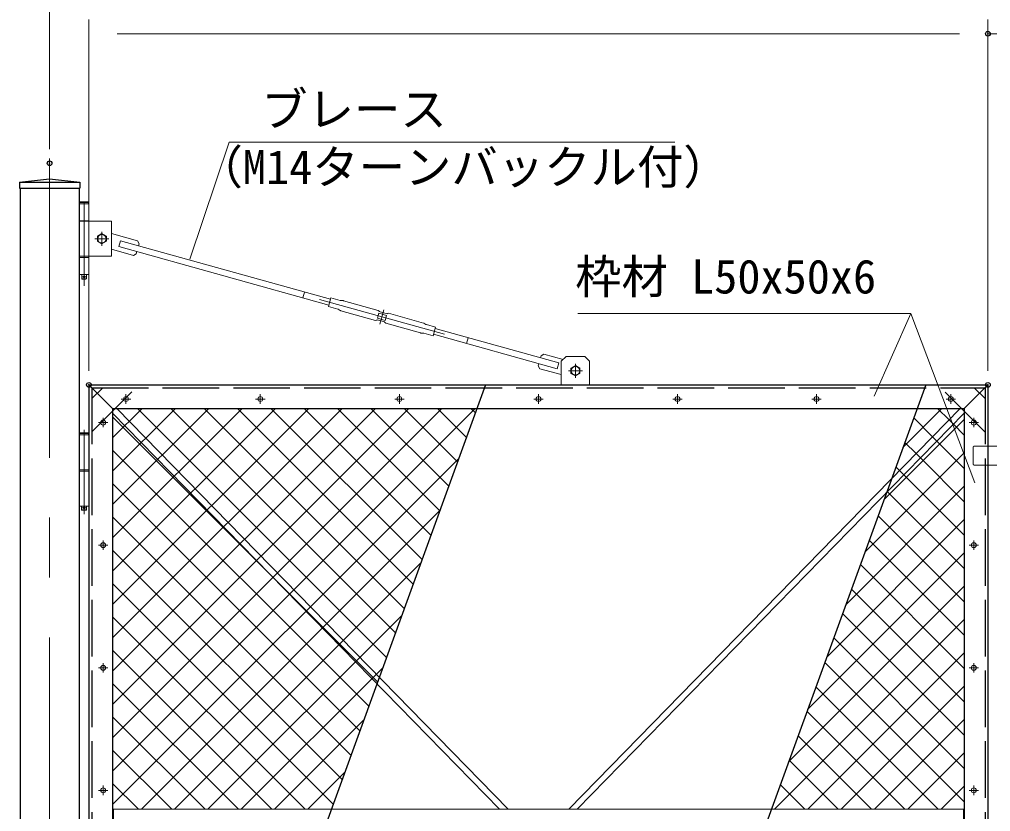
# Model space of a CAD drawing. Units: millimetres, scale not verified. Extents: x -6300 to 6300, y -4455 to 4455.
# Drawn here: x -4433 to -2373, y -213 to 1467 of the extents above; entities that cross this region are included whole.
import ezdxf
from ezdxf.enums import TextEntityAlignment as Align

# ---------------------------------------------------------------- set-up
doc = ezdxf.new("R2010")
doc.units = ezdxf.units.MM
doc.header["$LTSCALE"] = 20
doc.header["$PDMODE"] = 32
doc.header["$PDSIZE"] = 10
doc.linetypes.add('DASHED', pattern=[7.5, 6, -1.5])
doc.linetypes.add('USER1', pattern=[50.8, 31.75, -6.35, 6.35, -6.35])
for name, color, linetype, lineweight in [('0-4_D-STR-DIM', 7, 'Continuous', 13), ('0-6_Defpoints', 8, 'Continuous', 25), ('0-7_D-STR-TXT', 7, 'Continuous', 13), ('0-8_D-STR2', 7, 'Continuous', 13), ('0-9_D-STR1', 1, 'Continuous', 25), ('0-A_D-BMK', 2, 'USER1', 13), ('0-B_D-STR3', 3, 'Continuous', 13)]:
    doc.layers.add(name, color=color, linetype=linetype, lineweight=lineweight)
doc.styles.add('ＭＳ ゴシック', font='')
doc.styles.get('ＭＳ ゴシック').set_extended_font_data('MS Gothic')

msp = doc.modelspace()

# ---------------------------------------------------------------- linework, layer by layer
at = {"layer": '0-4_D-STR-DIM'}
for p, q in [((-4369.06, 1192.16), (-4369.06, 1647.04)), ((-4285.56, 722.16), (-4285.56, 1467.04)), ((-2378.56, 722.16), (-2378.56, 1467.04)), ((-2378.56, 722.16), (-2378.56, 1467.04)), ((-4225.56, 1437.04), (-2438.56, 1437.04)), ((-2438.56, 1437.04), (-2498.56, 1437.04)), ((-2378.56, 1437.04), (-2359.56, 1437.04))]:
    msp.add_line(p, q, dxfattribs=at)
at = {"layer": '0-6_Defpoints'}
for p, q in [((-3444.02, 692.16), (-4153.76, -1257.84)), ((-2510.37, 692.16), (-3220.11, -1257.84))]:
    msp.add_line(p, q, dxfattribs=at)
for p in [(-2378.56, 1437.04), (-4369.06, 1162.16), (-4285.56, 692.16), (-2378.56, 692.16)]:
    msp.add_point(p, dxfattribs=at)
at = {"layer": '0-7_D-STR-TXT'}
msp.add_line((-2541.92, 843.57), (-2620.13, 667.93), dxfattribs=at)
for points in [[(-3042.7, 1206.68), (-3987.87, 1206.68), (-4071.37, 958.92)], [(-3248.76, 843.57), (-2541.92, 843.57), (-2405.86, 484.44)]]:
    msp.add_lwpolyline(points, dxfattribs=at)
at = {"layer": '0-8_D-STR2'}
for p, q in [((-4235.56, 579.65), (-4173.05, 642.16)), ((-4235.56, 508.94), (-4102.34, 642.16)), ((-4235.56, 438.23), (-4031.63, 642.16)), ((-4235.56, 367.52), (-3960.92, 642.16)), ((-4235.56, 296.8), (-3890.21, 642.16)), ((-4235.56, 226.09), (-3819.5, 642.16)), ((-4235.56, 155.38), (-3748.79, 642.16)), ((-4235.56, 84.67), (-3678.07, 642.16)), ((-4235.56, 13.96), (-3607.36, 642.16)), ((-4235.56, -56.75), (-3536.65, 642.16)), ((-4235.56, -127.46), (-3465.94, 642.16)), ((-3654.37, 114.23), (-4182.31, 642.16)), ((-3635.5, 166.07), (-4111.6, 642.16)), ((-3616.64, 217.91), (-4040.89, 642.16)), ((-3597.77, 269.75), (-3970.18, 642.16)), ((-3578.9, 321.59), (-3899.47, 642.16)), ((-3560.03, 373.43), (-3828.76, 642.16)), ((-3541.16, 425.28), (-3758.05, 642.16)), ((-3522.29, 477.12), (-3687.34, 642.16)), ((-3503.42, 528.96), (-3616.62, 642.16)), ((-3484.55, 580.8), (-3545.91, 642.16)), ((-3465.68, 632.64), (-3475.2, 642.16)), ((-2558.65, 559.51), (-2475.99, 642.16)), ((-3673.24, 62.38), (-4235.56, 624.71)), ((-2599.11, 448.33), (-2428.56, 618.88)), ((-2495.95, 582.15), (-2535.88, 622.07)), ((-2486.76, 572.96), (-2495.95, 582.15)), ((-2530.9, 546.39), (-2554.75, 570.23)), ((-2428.56, 514.76), (-2486.76, 572.96)), ((-3692.11, 10.54), (-4235.56, 554)), ((-4235.56, -198.17), (-3500.55, 536.84)), ((-2639.58, 337.16), (-2428.56, 548.17)), ((-2521.71, 537.19), (-2530.9, 546.39)), ((-2428.56, 444.05), (-2521.71, 537.19)), ((-2565.85, 510.62), (-2573.61, 518.39)), ((-2556.65, 501.43), (-2565.85, 510.62)), ((-2428.56, 373.34), (-2556.65, 501.43)), ((-3710.98, -41.3), (-4235.56, 483.29)), ((-2680.04, 225.98), (-2428.56, 477.46)), ((-3729.85, -93.14), (-4235.56, 412.57)), ((-4174.52, -207.84), (-3541.02, 425.67)), ((-2428.56, 231.92), (-2611.35, 414.71)), ((-2720.51, 114.81), (-2428.56, 406.75)), ((-2428.56, 161.21), (-2630.22, 362.87)), ((-3748.72, -144.98), (-4235.56, 341.86)), ((-2760.97, 3.63), (-2428.56, 336.04)), ((-4103.81, -207.84), (-3581.48, 314.49)), ((-2428.56, 90.5), (-2649.09, 311.02)), ((-3767.59, -196.83), (-4235.56, 271.15)), ((-2801.44, -107.54), (-2428.56, 265.33)), ((-2428.56, 19.79), (-2667.96, 259.18)), ((-2428.56, -50.92), (-2686.83, 207.34)), ((-3827.28, -207.84), (-4235.56, 200.44)), ((-4033.1, -207.84), (-3621.95, 203.32)), ((-2831.02, -207.84), (-2428.56, 194.62)), ((-2428.56, -121.63), (-2705.7, 155.5)), ((-3898, -207.84), (-4235.56, 129.73)), ((-2760.31, -207.84), (-2428.56, 123.91)), ((-2428.56, -192.34), (-2724.56, 103.66)), ((-3962.39, -207.84), (-3662.41, 92.14)), ((-3968.71, -207.84), (-4235.56, 59.02)), ((-2483.78, -207.84), (-2743.43, 51.81)), ((-2689.6, -207.84), (-2428.56, 53.2)), ((-4039.42, -207.84), (-4235.56, -11.69)), ((-3891.68, -207.84), (-3702.88, -19.03)), ((-2554.49, -207.84), (-2762.3, -0.03)), ((-2618.89, -207.84), (-2428.56, -17.52)), ((-2625.2, -207.84), (-2781.17, -51.87)), ((-4110.13, -207.84), (-4235.56, -82.4)), ((-2548.18, -207.84), (-2428.56, -88.23)), ((-2695.91, -207.84), (-2800.04, -103.71)), ((-3820.97, -207.84), (-3743.34, -130.21)), ((-4180.84, -207.84), (-4235.56, -153.11)), ((-2766.62, -207.84), (-2818.91, -155.55)), ((-2477.47, -207.84), (-2428.56, -158.94)), ((-2837.34, -207.84), (-2837.78, -207.39))]:
    msp.add_line(p, q, dxfattribs=at)
for points in [[(-2428.56, 585.47), (-2451.81, 608.72), (-2461.01, 617.92), (-2485.25, 642.16)], [(-2428.56, 302.63), (-2591.6, 465.67), (-2592.48, 466.55)]]:
    msp.add_lwpolyline(points, dxfattribs=at)
at = {"layer": '0-9_D-STR1'}
for p, q in [((-4433.16, 1122.16), (-4304.96, 1122.16)), ((-4433.16, 1122.16), (-4433.16, 1109.16)), ((-4304.96, 1122.16), (-4304.96, 1109.16)), ((-4433.16, 1109.16), (-4304.96, 1109.16)), ((-4431.56, 1109.16), (-4431.56, -1807.84)), ((-4306.56, 1109.16), (-4306.56, -1807.84)), ((-4285.56, 692.16), (-4285.56, -1257.84)), ((-4285.56, 692.16), (-2378.56, 692.16)), ((-4285.56, 692.16), (-4235.56, 642.16)), ((-2378.56, 692.16), (-2428.56, 642.16)), ((-2378.56, 692.16), (-2378.56, -265.84)), ((-4235.56, 642.16), (-4235.56, -1207.84)), ((-4235.56, 642.16), (-2428.56, 642.16)), ((-2428.56, 642.16), (-2428.56, -265.84))]:
    msp.add_line(p, q, dxfattribs=at)
at = {"layer": '0-9_D-STR1', "linetype": 'DASHED'}
for p, q in [((-4279.56, 686.16), (-4279.56, -1251.84)), ((-4279.31, 686.16), (-2384.81, 686.16)), ((-2384.56, 686.16), (-2384.56, -265.84))]:
    msp.add_line(p, q, dxfattribs=at)
at = {"layer": '0-9_D-STR1'}
msp.add_lwpolyline([(-4433.16, 1122.16), (-4369.06, 1129.16), (-4304.96, 1122.16)], dxfattribs=at)
at = {"layer": '0-A_D-BMK'}
for p, q in [((-4369.06, 1172.7), (-4369.06, -1845.7)), ((-4296.06, 1081.19), (-4296.06, 902.57)), ((-4258.06, 1016.96), (-4258.06, 987.36)), ((-4272.86, 1002.16), (-4243.26, 1002.16)), ((-4300.06, 921.16), (-4292.06, 921.16)), ((-3796.85, 873.6), (-3530.99, 799.49)), ((-3668.18, 821.27), (-3659.71, 851.64)), ((-3268.36, 722.16), (-3238.76, 722.16)), ((-3253.56, 736.96), (-3253.56, 707.36)), ((-4197.06, 662.16), (-4217.06, 662.16)), ((-4207.06, 652.16), (-4207.06, 672.16)), ((-3912.06, 662.16), (-3932.06, 662.16)), ((-3922.06, 652.16), (-3922.06, 672.16)), ((-3617.06, 662.16), (-3637.06, 662.16)), ((-3627.06, 652.16), (-3627.06, 672.16)), ((-3322.06, 662.16), (-3342.06, 662.16)), ((-3332.06, 652.16), (-3332.06, 672.16)), ((-3027.06, 662.16), (-3047.06, 662.16)), ((-3037.06, 652.16), (-3037.06, 672.16)), ((-2732.06, 662.16), (-2752.06, 662.16)), ((-2742.06, 652.16), (-2742.06, 672.16)), ((-2447.06, 662.16), (-2467.06, 662.16)), ((-2457.06, 652.16), (-2457.06, 672.16)), ((-4255.56, 602.16), (-4255.56, 622.16)), ((-2408.56, 602.16), (-2408.56, 622.16)), ((-4245.56, 612.16), (-4265.56, 612.16)), ((-2418.56, 612.16), (-2398.56, 612.16)), ((-4296.06, 596.7), (-4296.06, 418.08)), ((-4300.06, 431.16), (-4292.06, 431.16)), ((-4265.56, 352.16), (-4245.56, 352.16)), ((-4255.56, 342.16), (-4255.56, 362.16)), ((-2398.56, 352.16), (-2418.56, 352.16)), ((-2408.56, 342.16), (-2408.56, 362.16)), ((-4265.56, 92.16), (-4245.56, 92.16)), ((-4255.56, 82.16), (-4255.56, 102.16)), ((-2398.56, 92.16), (-2418.56, 92.16)), ((-2408.56, 82.16), (-2408.56, 102.16)), ((-4255.56, -177.84), (-4255.56, -157.84)), ((-2408.56, -177.84), (-2408.56, -157.84)), ((-4245.56, -167.84), (-4265.56, -167.84)), ((-2418.56, -167.84), (-2398.56, -167.84))]:
    msp.add_line(p, q, dxfattribs=at)
at = {"layer": '0-B_D-STR3'}
for p, q in [((-4285.56, 1076.16), (-4306.56, 1076.16)), ((-4306.56, 1076.16), (-4306.56, 926.16)), ((-4305.56, 1079.16), (-4304.56, 1080.16)), ((-4305.56, 1079.16), (-4305.56, 1076.16)), ((-4305.56, 1079.16), (-4286.56, 1079.16)), ((-4304.56, 1080.16), (-4287.56, 1080.16)), ((-4287.56, 1080.16), (-4286.56, 1079.16)), ((-4286.56, 1079.16), (-4286.56, 1076.16)), ((-4285.56, 1076.16), (-4285.56, 926.16)), ((-4285.56, 1040.16), (-4306.56, 1040.16)), ((-4238.06, 1013.2), (-4182.76, 997.78)), ((-4219.02, 998.03), (-4222.52, 985.51)), ((-4219.02, 998.03), (-3772.95, 873.69)), ((-4182.76, 997.78), (-4179.29, 991.62)), ((-4179.29, 991.62), (-4180.49, 987.29)), ((-4238.06, 979.98), (-4191.35, 966.96)), ((-4222.52, 985.51), (-3776.44, 861.16)), ((-4191.35, 966.96), (-4185.19, 970.43)), ((-4183.98, 974.77), (-4185.19, 970.43)), ((-4306.56, 965.16), (-4238.06, 965.16)), ((-4306.56, 962.16), (-4285.56, 962.16)), ((-4306.56, 926.16), (-4285.56, 926.16)), ((-4301.06, 917.16), (-4291.06, 917.16)), ((-4300.06, 916.16), (-4292.06, 916.16)), ((-4292.06, 916.16), (-4291.06, 917.16)), ((-4291.06, 926.16), (-4291.06, 917.16)), ((-3828.16, 889.08), (-3831.65, 876.55)), ((-3777.25, 858.28), (-3772.15, 876.58)), ((-3752.88, 871.21), (-3772.15, 876.58)), ((-3746.77, 870.95), (-3751.84, 871.03)), ((-3745.74, 870.77), (-3672.04, 850.23)), ((-3757.98, 852.9), (-3777.25, 858.28)), ((-3752.8, 850.07), (-3757, 852.52)), ((-3751.62, 849.58), (-3677.95, 829.04)), ((-3669.69, 847.5), (-3653.32, 842.93)), ((-3674.66, 829.68), (-3677.95, 829.04)), ((-3674.66, 829.68), (-3674.53, 830.16)), ((-3674.53, 830.16), (-3658.15, 825.6)), ((-3673.59, 833.53), (-3670.63, 844.13)), ((-3673.59, 833.53), (-3657.21, 828.97)), ((-3670.63, 844.13), (-3654.26, 839.56)), ((-3658.28, 825.11), (-3658.15, 825.6)), ((-3658.28, 825.11), (-3655.8, 822.86)), ((-3657.21, 828.97), (-3654.26, 839.56)), ((-3653.32, 842.93), (-3653.18, 843.42)), ((-3653.18, 843.42), (-3649.89, 844.06)), ((-3649.89, 844.06), (-3575.6, 823.35)), ((-3655.8, 822.86), (-3582.11, 802.32)), ((-3575.22, 823.13), (-3570.84, 820.58)), ((-3569.86, 820.19), (-3550.59, 814.82)), ((-3555.69, 796.52), (-3550.59, 814.82)), ((-3289.11, 738.82), (-3551.4, 811.93)), ((-3581.07, 802.15), (-3576, 802.06)), ((-3574.96, 801.89), (-3555.69, 796.52)), ((-3292.6, 726.3), (-3554.89, 799.41)), ((-3481.43, 792.25), (-3484.92, 779.73)), ((-3273.56, 752.16), (-3283.56, 742.16)), ((-3283.56, 742.16), (-3283.56, 692.16)), ((-3273.56, 752.16), (-3233.56, 752.16)), ((-3233.56, 752.16), (-3223.56, 742.16)), ((-3223.56, 742.16), (-3223.56, 692.16)), ((-3331.14, 737.04), (-3332.34, 732.7)), ((-3328.87, 726.54), (-3332.34, 732.7)), ((-3283.56, 713.92), (-3328.87, 726.54)), ((-3289.11, 738.82), (-3292.6, 726.3)), ((-4226.81, 642.16), (-3396.26, -207.84)), ((-2437.32, 642.16), (-3267.87, -207.84)), ((-4235.56, 632.52), (-3414.44, -207.84)), ((-2428.56, 632.52), (-3249.69, -207.84)), ((-4306.56, 586.16), (-4285.56, 586.16)), ((-4306.56, 586.16), (-4306.56, 435.16)), ((-4305.56, 589.16), (-4304.56, 590.16)), ((-4305.56, 589.16), (-4305.56, 586.16)), ((-4305.56, 589.16), (-4286.56, 589.16)), ((-4304.56, 590.16), (-4287.56, 590.16)), ((-4287.56, 590.16), (-4286.56, 589.16)), ((-4286.56, 589.16), (-4286.56, 586.16)), ((-4285.56, 586.16), (-4285.56, 435.16)), ((-2378.56, 562.16), (-2359.56, 562.16)), ((-2378.56, 522.16), (-2359.56, 522.16)), ((-4306.56, 512.16), (-4285.56, 512.16)), ((-4306.56, 509.16), (-4285.56, 509.16)), ((-4306.56, 435.16), (-4285.56, 435.16)), ((-4301.56, 435.16), (-4301.56, 427.16)), ((-4290.56, 435.16), (-4290.56, 427.16)), ((-4301.56, 427.16), (-4300.56, 426.16)), ((-4301.56, 427.16), (-4290.56, 427.16)), ((-4300.56, 426.16), (-4291.56, 426.16)), ((-4291.56, 426.16), (-4290.56, 427.16)), ((-2428.56, -207.84), (-4235.56, -207.84)), ((-4233.56, -357.84), (-4233.56, -207.84)), ((-2430.56, -265.84), (-2430.56, -207.84))]:
    msp.add_line(p, q, dxfattribs=at)
at = {"layer": '0-B_D-STR3', "linetype": 'DASHED'}
for p, q in [((-4279.56, 592.34), (-4185.56, 686.16)), ((-4279.56, 662.99), (-4256.34, 686.16)), ((-2384.56, 592.16), (-2478.56, 686.16)), ((-2384.56, 662.99), (-2407.79, 686.16)), ((-2409.56, 524.16), (-2409.56, 560.16)), ((-2407.56, 562.16), (-2378.56, 562.16)), ((-2378.56, 522.16), (-2407.56, 522.16))]:
    msp.add_line(p, q, dxfattribs=at)
at = {"layer": '0-B_D-STR3'}
for points in [[(-4306.56, 1039.16), (-4238.06, 1039.16), (-4238.06, 965.16)], [(-4301.06, 926.16), (-4301.06, 917.16), (-4300.06, 916.16)], [(-3669.69, 847.5), (-3669.56, 847.98), (-3672.04, 850.23)], [(-3279.68, 746.05), (-3320.28, 757.37), (-3326.44, 753.89), (-3327.65, 749.56)]]:
    msp.add_lwpolyline(points, dxfattribs=at)
for points in [[(-4267.56, 996.68), (-4258.06, 991.19), (-4248.56, 996.68), (-4248.56, 1007.65), (-4258.06, 1013.13), (-4267.56, 1007.65)], [(-3263.06, 716.68), (-3253.56, 711.19), (-3244.06, 716.68), (-3244.06, 727.65), (-3253.56, 733.13), (-3263.06, 727.65)]]:
    msp.add_lwpolyline(points, close=True, dxfattribs=at)
for centre, radius in [((-4258.06, 1002.16), 9), ((-4296.06, 921.16), 2), ((-3253.56, 722.16), 9), ((-4207.06, 662.16), 5.25), ((-3922.06, 662.16), 5.25), ((-3627.06, 662.16), 5.25), ((-3332.06, 662.16), 5.25), ((-3037.06, 662.16), 5.25), ((-2742.06, 662.16), 5.25), ((-2457.06, 662.16), 5.25), ((-4255.56, 612.16), 5.25), ((-2408.56, 612.16), 5.25), ((-4296.06, 431.16), 2), ((-4255.56, 352.16), 5.25), ((-2408.56, 352.16), 5.25), ((-4255.56, 92.16), 5.25), ((-2408.56, 92.16), 5.25), ((-4255.56, -167.84), 5.25), ((-2408.56, -167.84), 5.25)]:
    msp.add_circle(centre, radius, dxfattribs=at)
for centre, start, end in [((-3751.54, 876.02), 254.42442, 266.51918), ((-3747.08, 865.96), 74.42442, 86.51918), ((-3759.33, 848.09), 62.32966, 74.42442), ((-3750.28, 854.39), 239.81957, 254.42442), ((-3577.54, 818.7), 62.32966, 74.42442), ((-3568.52, 825.01), 242.32966, 254.42442), ((-3580.76, 807.14), 254.42442, 266.51918), ((-3576.3, 797.07), 74.42442, 86.51918)]:
    msp.add_arc(centre, 5, start, end, dxfattribs=at)
at = {"layer": '0-B_D-STR3', "linetype": 'DASHED'}
for centre, start, end in [((-2407.56, 560.16), 90, 180), ((-2407.56, 524.16), 180, 270)]:
    msp.add_arc(centre, 2, start, end, dxfattribs=at)

# ---------------------------------------------------------------- texts
at = {"layer": '0-7_D-STR-TXT', "style": 'ＭＳ ゴシック'}
for s, p in [('ブレース\u3000\u3000\u3000\u3000\u3000\u3000', (-3920.24, 1219.09)), ('（M14ターンバックル付）', (-4057.52, 1096.54)), ('枠材 L50x50x6', (-3254.09, 864.36))]:
    msp.add_text(s, height=72.14, dxfattribs=at).set_placement(p, align=Align.BOTTOM_LEFT)

doc.saveas('drawing.dxf')
